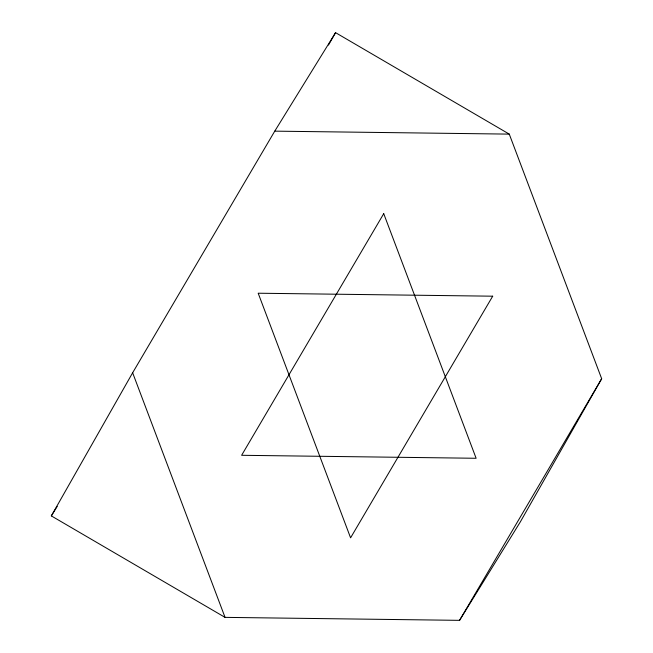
<?xml version="1.0" encoding="UTF-8"?>
<svg xmlns="http://www.w3.org/2000/svg" width="653" height="653" viewBox="0 0 653 653"><rect width="100%" height="100%" fill="white"/><g stroke="black" fill="none" stroke-linecap="round" stroke-linejoin="round"><path stroke-width="0.98" d="M51.334 515.903L132.641 372.773L274.758 131.147L335.552 32.65L509.267 134.118L601.666 378.724L520.359 521.853L459.557 620.35L225.048 617.371L51.334 515.903L57.203 506.401M328.5 45.057L335.552 32.65M459.557 620.35L601.666 378.724M274.758 131.147L509.267 134.118M132.641 372.773L225.048 617.371M383.727 213.67L241.618 455.296L476.127 458.275L383.727 213.67M492.697 296.193L350.588 537.827L258.188 293.221L492.697 296.193"/></g></svg>
